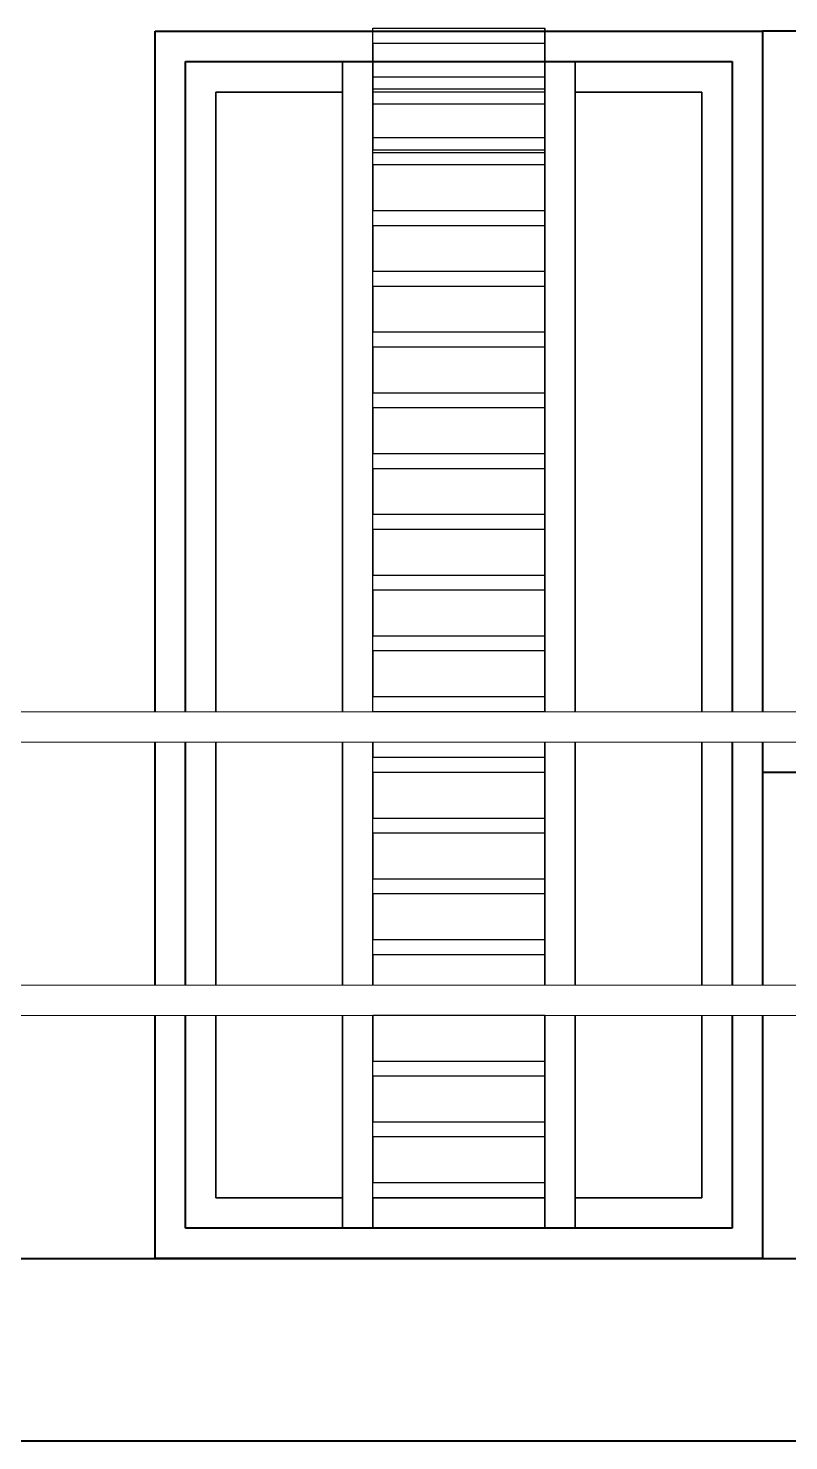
# Model space of a CAD drawing. Header units: millimetres. Extents: x -5645 to 36496, y -6563 to 7144.
# Drawn here: x 1976.5 to 2101.7, y -261.5 to -29 of the extents above; entities that cross this region are included whole.
import ezdxf

# ---------------------------------------------------------------- set-up
doc = ezdxf.new("R2010")
doc.units = ezdxf.units.MM
doc.header["$LTSCALE"] = 100
doc.layers.get('0').update_dxf_attribs({"lineweight": 40})
doc.layers.add('VPORTS', color=7, linetype='Continuous')
doc.layers.add('WIN', color=4, linetype='Continuous', lineweight=9)

msp = doc.modelspace()

# ---------------------------------------------------------------- linework, layer by layer
for p, q in [((1997.42, -29.47, 20), (2097.42, -29.47, 20)), ((1997.42, -44.47, 20), (1997.42, -29.47, 20)), ((2267.42, -29.47, 10), (2097.42, -29.47, 10)), ((2097.42, -29.47, 10), (2097.42, -141.47, 10)), ((2097.42, -29.47, 20), (2097.42, -44.47, 20)), ((2002.42, -34.47, 20), (2092.42, -34.47, 20)), ((2002.42, -44.47, 15), (2002.42, -34.47, 15)), ((2066.58, -34.47, 15), (2092.42, -34.47, 15)), ((2092.42, -34.47, 20), (2092.42, -44.47, 20)), ((2092.42, -34.47, 15), (2092.42, -44.47, 15)), ((1997.42, -141.47, 25), (1997.42, -44.47, 25)), ((2002.42, -141.47, 20), (2002.42, -44.47, 20)), ((2092.42, -44.47, 25), (2092.42, -141.47, 25)), ((2092.42, -44.47, 20), (2092.42, -141.47, 20)), ((2097.42, -44.47, 25), (2097.42, -141.47, 25)), ((1997.42, -186.47, 25), (1997.42, -146.47, 25)), ((2002.42, -186.47, 20), (2002.42, -146.47, 20)), ((2092.42, -146.47, 25), (2092.42, -186.47, 25)), ((2092.42, -146.47, 20), (2092.42, -186.47, 20)), ((2097.42, -146.47, 10), (2097.42, -151.47, 10)), ((2097.42, -146.47, 25), (2097.42, -186.47, 25)), ((1997.42, -231.47, 25), (1997.42, -191.47, 25)), ((2002.42, -226.47, 20), (2002.42, -191.47, 20)), ((2092.42, -191.47, 25), (2092.42, -226.47, 25)), ((2092.42, -191.47, 20), (2092.42, -226.47, 20)), ((2097.42, -191.47, 25), (2097.42, -231.47, 25)), ((2028.25, -226.47, 20), (2002.42, -226.47, 20)), ((2092.42, -226.47, 25), (2002.42, -226.47, 25)), ((2061.58, -226.47, 20), (2033.25, -226.47, 20)), ((2092.42, -226.47, 20), (2066.58, -226.47, 20)), ((2097.42, -231.47, 25), (1997.42, -231.47, 25))]:
    msp.add_line(p, q)
at = {"extrusion": (0, 1, -6.12323e-17)}
for p, q in [((1997.42, -29.47, 20), (2097.42, -29.47, 20)), ((1997.42, -29.47, 10), (2097.42, -29.47, 10)), ((2267.42, -29.47), (2097.42, -29.47)), ((2097.42, -29.47, 10), (2097.42, -29.47)), ((2267.42, -29.47, 10), (2097.42, -29.47, 10)), ((2097.42, -29.47, 10), (2097.42, -29.47, 20)), ((2092.42, -226.47, 25), (2002.42, -226.47, 25)), ((2061.58, -226.47, 20), (2033.25, -226.47, 20))]:
    msp.add_line(p, q, dxfattribs=at)
at = {"extrusion": (-1.22461e-16, -6.12323e-17, -1)}
for p, q in [((1997.42, -29.47, 10), (2097.42, -29.47, 10)), ((2097.42, -29.47, 10), (2097.42, -44.47, 10)), ((1997.42, -141.47, 15), (1997.42, -44.47, 15)), ((2097.42, -44.47, 15), (2097.42, -141.47, 15)), ((1997.42, -186.47, 15), (1997.42, -146.47, 15)), ((2097.42, -146.47, 15), (2097.42, -186.47, 15)), ((1997.42, -231.47, 15), (1997.42, -191.47, 15)), ((2097.42, -191.47, 15), (2097.42, -231.47, 15)), ((2097.42, -231.47, 15), (1997.42, -231.47, 15))]:
    msp.add_line(p, q, dxfattribs=at)
at = {"extrusion": (-1, 1.49974e-32, 2.44925e-16)}
for p, q in [((2097.42, -29.47), (2097.42, -141.47)), ((2097.42, -29.47, 10), (2097.42, -29.47)), ((2097.42, -29.47, 10), (2097.42, -141.47, 10)), ((2097.42, -146.47), (2097.42, -151.47)), ((2097.42, -146.47, 10), (2097.42, -151.47, 10))]:
    msp.add_line(p, q, dxfattribs=at)
at = {"extrusion": (-2.44925e-16, -6.12323e-17, -1)}
for p, q in [((2267.42, -29.47), (2097.42, -29.47)), ((2097.42, -29.47), (2097.42, -141.47)), ((2097.42, -146.47), (2097.42, -151.47))]:
    msp.add_line(p, q, dxfattribs=at)
at = {"extrusion": (1, -7.49855e-33, -1.22461e-16)}
for p, q in [((2097.42, -29.47, 10), (2097.42, -44.47, 10)), ((2097.42, -29.47, 20), (2097.42, -44.47, 20)), ((2097.42, -29.47, 10), (2097.42, -29.47, 20)), ((2097.42, -44.47, 25), (2097.42, -141.47, 25)), ((2097.42, -44.47, 15), (2097.42, -141.47, 15)), ((2097.42, -146.47, 25), (2097.42, -186.47, 25)), ((2097.42, -146.47, 15), (2097.42, -186.47, 15)), ((2097.42, -191.47, 25), (2097.42, -231.47, 25)), ((2097.42, -191.47, 15), (2097.42, -231.47, 15))]:
    msp.add_line(p, q, dxfattribs=at)
at = {"extrusion": (0, -1, 6.12323e-17)}
for p, q in [((2002.42, -34.47, 20), (2092.42, -34.47, 20)), ((2066.58, -34.47, 15), (2092.42, -34.47, 15)), ((2092.42, -34.47, 15), (2092.42, -34.47, 20)), ((2097.42, -231.47, 25), (1997.42, -231.47, 25)), ((2097.42, -231.47, 15), (1997.42, -231.47, 15))]:
    msp.add_line(p, q, dxfattribs=at)
at = {"extrusion": (-1, 7.49855e-33, 1.22461e-16)}
for p, q in [((2092.42, -34.47, 20), (2092.42, -44.47, 20)), ((2092.42, -34.47, 15), (2092.42, -44.47, 15)), ((2092.42, -34.47, 15), (2092.42, -34.47, 20)), ((1997.42, -141.47, 15), (1997.42, -44.47, 15)), ((1997.42, -141.47, 25), (1997.42, -44.47, 25)), ((2092.42, -44.47, 20), (2092.42, -141.47, 20)), ((2092.42, -44.47, 25), (2092.42, -141.47, 25)), ((1997.42, -186.47, 15), (1997.42, -146.47, 15)), ((1997.42, -186.47, 25), (1997.42, -146.47, 25)), ((2092.42, -146.47, 20), (2092.42, -186.47, 20)), ((2092.42, -146.47, 25), (2092.42, -186.47, 25)), ((1997.42, -231.47, 15), (1997.42, -191.47, 15)), ((1997.42, -231.47, 25), (1997.42, -191.47, 25)), ((2092.42, -191.47, 20), (2092.42, -226.47, 20)), ((2092.42, -191.47, 25), (2092.42, -226.47, 25))]:
    msp.add_line(p, q, dxfattribs=at)
for points in [[(2267.42, -151.47), (2097.42, -151.47)], [(1273.92, -231.47), (2663.47, -231.47)], [(1273.92, -261.47), (2663.47, -261.47)]]:
    msp.add_lwpolyline(points)
at = {"layer": 'VPORTS', "extrusion": (-1, 7.49855e-33, 1.22461e-16)}
for p, q in [((1997.42, -44.47, 20), (1997.42, -29.47, 20)), ((1997.42, -44.47, 10), (1997.42, -29.47, 10)), ((1997.42, -29.47, 10), (1997.42, -29.47, 20)), ((2061.58, -49.47, 22.5), (2061.58, -28.97, 22.5)), ((2061.58, -28.97, 20), (2061.58, -28.97, 22.5)), ((2061.58, -28.97, 20), (2061.58, -31.47, 20)), ((2061.58, -31.47, 20), (2061.58, -31.47, 22.5)), ((2061.58, -31.47, 22.5), (2061.58, -38.97, 22.5)), ((2028.25, -44.47, 17.5), (2028.25, -34.47, 17.5)), ((2028.25, -34.47, 7.5), (2028.25, -44.47, 7.5)), ((2028.25, -34.47, 15), (2028.25, -34.47, 17.5)), ((2028.25, -34.47, 7.5), (2028.25, -34.47, 10)), ((2028.25, -34.47, 15), (2028.25, -39.47, 15)), ((2028.25, -39.47, 10), (2028.25, -34.47, 10)), ((2061.58, -44.47, 7.5), (2061.58, -34.47, 7.5)), ((2061.58, -34.47, 7.5), (2061.58, -34.47, 10)), ((2061.58, -39.47, 10), (2061.58, -34.47, 10)), ((2061.58, -34.47, 15), (2061.58, -36.97, 15)), ((2061.58, -34.47, 15), (2061.58, -34.47, 17.5)), ((2061.58, -34.47, 17.5), (2061.58, -36.97, 17.5)), ((2061.58, -36.97, 15), (2061.58, -36.97, 17.5)), ((2028.25, -39.47, 15), (2028.25, -39.47, 10)), ((2061.58, -38.97, 20), (2061.58, -38.97, 22.5)), ((2061.58, -38.97, 20), (2061.58, -41.47, 20)), ((2061.58, -39.47, 17.5), (2061.58, -44.47, 17.5)), ((2061.58, -39.47, 10), (2061.58, -39.47, 17.5)), ((2087.42, -39.47, 15), (2087.42, -44.47, 15)), ((2087.42, -44.47, 10), (2087.42, -39.47, 10)), ((2087.42, -39.47, 10), (2087.42, -39.47, 15)), ((2061.58, -41.47, 20), (2061.58, -41.47, 22.5)), ((2061.58, -41.47, 22.5), (2061.58, -48.97, 22.5)), ((1997.42, -44.47, 15), (1997.42, -44.47, 25)), ((1997.42, -44.47, 20), (1997.42, -44.47, 10)), ((2028.25, -44.47, 12.5), (2028.25, -141.47, 12.5)), ((2028.25, -44.47, 12.5), (2028.25, -44.47, 22.5)), ((2028.25, -141.47, 22.5), (2028.25, -44.47, 22.5)), ((2028.25, -44.47, 17.5), (2028.25, -44.47, 7.5)), ((2061.58, -141.47, 12.5), (2061.58, -44.47, 12.5)), ((2061.58, -44.47, 12.5), (2061.58, -44.47, 22.5)), ((2061.58, -44.47, 22.5), (2061.58, -46.97, 22.5)), ((2061.58, -44.47, 17.5), (2061.58, -44.47, 7.5)), ((2087.42, -141.47, 15), (2087.42, -44.47, 15)), ((2087.42, -44.47, 15), (2087.42, -44.47, 20)), ((2087.42, -44.47, 20), (2087.42, -141.47, 20)), ((2087.42, -44.47, 15), (2087.42, -44.47, 10)), ((2092.42, -44.47, 20), (2092.42, -44.47, 25)), ((2092.42, -44.47, 20), (2092.42, -44.47, 15)), ((2061.58, -46.97, 20), (2061.58, -46.97, 22.5)), ((2061.58, -46.97, 20), (2061.58, -49.47, 20)), ((2061.58, -48.97, 20), (2061.58, -48.97, 22.5)), ((2061.58, -48.97, 20), (2061.58, -51.47, 20)), ((2061.58, -49.47, 20), (2061.58, -49.47, 22.5)), ((2061.58, -51.47, 20), (2061.58, -51.47, 22.5)), ((2061.58, -51.47, 22.5), (2061.58, -58.97, 22.5)), ((2061.58, -58.97, 20), (2061.58, -58.97, 22.5)), ((2061.58, -58.97, 20), (2061.58, -61.47, 20)), ((2061.58, -61.47, 20), (2061.58, -61.47, 22.5)), ((2061.58, -61.47, 22.5), (2061.58, -68.97, 22.5)), ((2061.58, -68.97, 20), (2061.58, -68.97, 22.5)), ((2061.58, -68.97, 20), (2061.58, -71.47, 20)), ((2061.58, -71.47, 20), (2061.58, -71.47, 22.5)), ((2061.58, -71.47, 22.5), (2061.58, -78.97, 22.5)), ((2061.58, -78.97, 20), (2061.58, -78.97, 22.5)), ((2061.58, -78.97, 20), (2061.58, -81.47, 20)), ((2061.58, -81.47, 20), (2061.58, -81.47, 22.5)), ((2061.58, -81.47, 22.5), (2061.58, -88.97, 22.5)), ((2061.58, -88.97, 20), (2061.58, -88.97, 22.5)), ((2061.58, -88.97, 20), (2061.58, -91.47, 20)), ((2061.58, -91.47, 20), (2061.58, -91.47, 22.5)), ((2061.58, -91.47, 22.5), (2061.58, -98.97, 22.5)), ((2061.58, -98.97, 20), (2061.58, -98.97, 22.5)), ((2061.58, -98.97, 20), (2061.58, -101.47, 20)), ((2061.58, -101.47, 20), (2061.58, -101.47, 22.5)), ((2061.58, -101.47, 22.5), (2061.58, -108.97, 22.5)), ((2061.58, -108.97, 20), (2061.58, -108.97, 22.5)), ((2061.58, -108.97, 20), (2061.58, -111.47, 20)), ((2061.58, -111.47, 20), (2061.58, -111.47, 22.5)), ((2061.58, -111.47, 22.5), (2061.58, -118.97, 22.5)), ((2061.58, -118.97, 20), (2061.58, -118.97, 22.5)), ((2061.58, -118.97, 20), (2061.58, -121.47, 20)), ((2061.58, -121.47, 22.5), (2061.58, -128.97, 22.5)), ((2061.58, -121.47, 20), (2061.58, -121.47, 22.5)), ((2061.58, -128.97, 20), (2061.58, -131.47, 20)), ((2061.58, -128.97, 20), (2061.58, -128.97, 22.5)), ((2061.58, -131.47, 22.5), (2061.58, -138.97, 22.5)), ((2061.58, -131.47, 20), (2061.58, -131.47, 22.5)), ((2061.58, -138.97, 20), (2061.58, -141.47, 20)), ((2061.58, -138.97, 20), (2061.58, -138.97, 22.5)), ((2061.58, -141.47, 20), (2061.58, -141.47, 22.5)), ((2028.25, -146.47, 12.5), (2028.25, -186.47, 12.5)), ((2028.25, -186.47, 22.5), (2028.25, -146.47, 22.5)), ((2061.58, -186.47, 12.5), (2061.58, -146.47, 12.5)), ((2061.58, -146.47, 22.5), (2061.58, -148.97, 22.5)), ((2087.42, -186.47, 15), (2087.42, -146.47, 15)), ((2087.42, -146.47, 20), (2087.42, -186.47, 20)), ((2061.58, -148.97, 20), (2061.58, -151.47, 20)), ((2061.58, -148.97, 20), (2061.58, -148.97, 22.5)), ((2061.58, -151.47, 22.5), (2061.58, -158.97, 22.5)), ((2061.58, -151.47, 20), (2061.58, -151.47, 22.5)), ((2061.58, -158.97, 20), (2061.58, -161.47, 20)), ((2061.58, -158.97, 20), (2061.58, -158.97, 22.5)), ((2061.58, -161.47, 22.5), (2061.58, -168.97, 22.5)), ((2061.58, -161.47, 20), (2061.58, -161.47, 22.5)), ((2061.58, -168.97, 20), (2061.58, -171.47, 20)), ((2061.58, -168.97, 20), (2061.58, -168.97, 22.5)), ((2061.58, -171.47, 22.5), (2061.58, -178.97, 22.5)), ((2061.58, -171.47, 20), (2061.58, -171.47, 22.5)), ((2061.58, -178.97, 20), (2061.58, -181.47, 20)), ((2061.58, -178.97, 20), (2061.58, -178.97, 22.5)), ((2061.58, -181.47, 22.5), (2061.58, -186.47, 22.5)), ((2061.58, -181.47, 20), (2061.58, -181.47, 22.5)), ((2028.25, -191.47, 12.5), (2028.25, -226.47, 12.5)), ((2028.25, -226.47, 22.5), (2028.25, -191.47, 22.5)), ((2061.58, -226.47, 12.5), (2061.58, -191.47, 12.5)), ((2061.58, -191.47, 22.5), (2061.58, -198.97, 22.5)), ((2061.58, -191.47, 20), (2061.58, -191.47, 22.5)), ((2087.42, -221.47, 15), (2087.42, -191.47, 15)), ((2087.42, -191.47, 20), (2087.42, -221.47, 20)), ((2061.58, -198.97, 20), (2061.58, -201.47, 20)), ((2061.58, -198.97, 20), (2061.58, -198.97, 22.5)), ((2061.58, -201.47, 22.5), (2061.58, -208.97, 22.5)), ((2061.58, -201.47, 20), (2061.58, -201.47, 22.5)), ((2061.58, -208.97, 20), (2061.58, -211.47, 20)), ((2061.58, -208.97, 20), (2061.58, -208.97, 22.5)), ((2061.58, -211.47, 22.5), (2061.58, -218.97, 22.5)), ((2061.58, -211.47, 20), (2061.58, -211.47, 22.5)), ((2061.58, -218.97, 20), (2061.58, -221.47, 20)), ((2061.58, -218.97, 20), (2061.58, -218.97, 22.5)), ((2028.25, -226.47, 15), (2028.25, -221.47, 15)), ((2028.25, -221.47, 15), (2028.25, -221.47, 20)), ((2028.25, -221.47, 20), (2028.25, -226.47, 20)), ((2061.58, -226.47, 15), (2061.58, -221.47, 15)), ((2061.58, -221.47, 15), (2061.58, -221.47, 20)), ((2061.58, -221.47, 20), (2061.58, -226.47, 20)), ((2061.58, -221.47, 20), (2061.58, -221.47, 22.5)), ((2061.58, -221.47, 22.5), (2061.58, -226.47, 22.5)), ((2087.42, -221.47, 15), (2087.42, -221.47, 20)), ((2028.25, -226.47, 12.5), (2028.25, -226.47, 15)), ((2028.25, -226.47, 20), (2028.25, -226.47, 22.5)), ((2061.58, -226.47, 12.5), (2061.58, -226.47, 15)), ((2061.58, -226.47, 20), (2061.58, -226.47, 22.5)), ((2092.42, -226.47, 20), (2092.42, -226.47, 25)), ((1997.42, -231.47, 15), (1997.42, -231.47, 25))]:
    msp.add_line(p, q, dxfattribs=at)
at = {"layer": 'VPORTS', "extrusion": (0, 1, -6.12323e-17)}
for p, q in [((1997.42, -29.47, 10), (1997.42, -29.47, 20)), ((2033.25, -28.97, 22.5), (2061.58, -28.97, 22.5)), ((2033.25, -28.97, 20), (2033.25, -28.97, 22.5)), ((2033.25, -28.97, 20), (2061.58, -28.97, 20)), ((2061.58, -28.97, 20), (2061.58, -28.97, 22.5)), ((2028.25, -34.47, 10), (2033.25, -34.47, 10)), ((2028.25, -34.47, 7.5), (2028.25, -34.47, 10)), ((2033.25, -34.47, 7.5), (2028.25, -34.47, 7.5)), ((2033.25, -34.47, 7.5), (2033.25, -34.47, 10)), ((2061.58, -34.47, 10), (2066.58, -34.47, 10)), ((2061.58, -34.47, 7.5), (2061.58, -34.47, 10)), ((2061.58, -34.47, 7.5), (2066.58, -34.47, 7.5)), ((2066.58, -34.47, 7.5), (2066.58, -34.47, 10)), ((2033.25, -36.97, 17.5), (2061.58, -36.97, 17.5)), ((2033.25, -36.97, 15), (2033.25, -36.97, 17.5)), ((2033.25, -36.97, 15), (2061.58, -36.97, 15)), ((2061.58, -36.97, 15), (2061.58, -36.97, 17.5)), ((2033.25, -38.97, 22.5), (2061.58, -38.97, 22.5)), ((2033.25, -38.97, 20), (2033.25, -38.97, 22.5)), ((2033.25, -38.97, 20), (2061.58, -38.97, 20)), ((2061.58, -38.97, 20), (2061.58, -38.97, 22.5)), ((1997.42, -44.47, 15), (1997.42, -44.47, 25)), ((2002.42, -44.47, 25), (2002.42, -44.47, 20)), ((2007.42, -44.47, 20), (2007.42, -44.47, 15)), ((2028.25, -44.47, 12.5), (2028.25, -44.47, 22.5)), ((2033.25, -44.47, 22.5), (2033.25, -44.47, 12.5)), ((2061.58, -44.47, 12.5), (2061.58, -44.47, 22.5)), ((2066.58, -44.47, 22.5), (2066.58, -44.47, 12.5)), ((2087.42, -44.47, 15), (2087.42, -44.47, 20)), ((2092.42, -44.47, 20), (2092.42, -44.47, 25)), ((2097.42, -44.47, 25), (2097.42, -44.47, 15)), ((2033.25, -46.97, 22.5), (2061.58, -46.97, 22.5)), ((2033.25, -46.97, 20), (2033.25, -46.97, 22.5)), ((2033.25, -46.97, 20), (2061.58, -46.97, 20)), ((2061.58, -46.97, 20), (2061.58, -46.97, 22.5)), ((2033.25, -48.97, 22.5), (2061.58, -48.97, 22.5)), ((2033.25, -48.97, 20), (2033.25, -48.97, 22.5)), ((2033.25, -48.97, 20), (2061.58, -48.97, 20)), ((2061.58, -48.97, 20), (2061.58, -48.97, 22.5)), ((2033.25, -58.97, 22.5), (2061.58, -58.97, 22.5)), ((2033.25, -58.97, 20), (2033.25, -58.97, 22.5)), ((2033.25, -58.97, 20), (2061.58, -58.97, 20)), ((2061.58, -58.97, 20), (2061.58, -58.97, 22.5)), ((2033.25, -68.97, 22.5), (2061.58, -68.97, 22.5)), ((2033.25, -68.97, 20), (2033.25, -68.97, 22.5)), ((2033.25, -68.97, 20), (2061.58, -68.97, 20)), ((2061.58, -68.97, 20), (2061.58, -68.97, 22.5)), ((2033.25, -78.97, 22.5), (2061.58, -78.97, 22.5)), ((2033.25, -78.97, 20), (2033.25, -78.97, 22.5)), ((2033.25, -78.97, 20), (2061.58, -78.97, 20)), ((2061.58, -78.97, 20), (2061.58, -78.97, 22.5)), ((2033.25, -88.97, 22.5), (2061.58, -88.97, 22.5)), ((2033.25, -88.97, 20), (2033.25, -88.97, 22.5)), ((2033.25, -88.97, 20), (2061.58, -88.97, 20)), ((2061.58, -88.97, 20), (2061.58, -88.97, 22.5)), ((2033.25, -98.97, 22.5), (2061.58, -98.97, 22.5)), ((2033.25, -98.97, 20), (2033.25, -98.97, 22.5)), ((2033.25, -98.97, 20), (2061.58, -98.97, 20)), ((2061.58, -98.97, 20), (2061.58, -98.97, 22.5)), ((2033.25, -108.97, 22.5), (2061.58, -108.97, 22.5)), ((2033.25, -108.97, 20), (2033.25, -108.97, 22.5)), ((2033.25, -108.97, 20), (2061.58, -108.97, 20)), ((2061.58, -108.97, 20), (2061.58, -108.97, 22.5)), ((2033.25, -118.97, 22.5), (2061.58, -118.97, 22.5)), ((2033.25, -118.97, 20), (2033.25, -118.97, 22.5)), ((2033.25, -118.97, 20), (2061.58, -118.97, 20)), ((2061.58, -118.97, 20), (2061.58, -118.97, 22.5)), ((2033.25, -128.97, 22.5), (2061.58, -128.97, 22.5)), ((2033.25, -128.97, 20), (2033.25, -128.97, 22.5)), ((2033.25, -128.97, 20), (2061.58, -128.97, 20)), ((2061.58, -128.97, 20), (2061.58, -128.97, 22.5)), ((2033.25, -138.97, 22.5), (2061.58, -138.97, 22.5)), ((2033.25, -138.97, 20), (2033.25, -138.97, 22.5)), ((2033.25, -138.97, 20), (2061.58, -138.97, 20)), ((2061.58, -138.97, 20), (2061.58, -138.97, 22.5)), ((2033.25, -148.97, 22.5), (2061.58, -148.97, 22.5)), ((2033.25, -148.97, 20), (2033.25, -148.97, 22.5)), ((2033.25, -148.97, 20), (2061.58, -148.97, 20)), ((2061.58, -148.97, 20), (2061.58, -148.97, 22.5)), ((2033.25, -158.97, 22.5), (2061.58, -158.97, 22.5)), ((2033.25, -158.97, 20), (2033.25, -158.97, 22.5)), ((2033.25, -158.97, 20), (2061.58, -158.97, 20)), ((2061.58, -158.97, 20), (2061.58, -158.97, 22.5)), ((2033.25, -168.97, 22.5), (2061.58, -168.97, 22.5)), ((2033.25, -168.97, 20), (2033.25, -168.97, 22.5)), ((2033.25, -168.97, 20), (2061.58, -168.97, 20)), ((2061.58, -168.97, 20), (2061.58, -168.97, 22.5)), ((2033.25, -178.97, 22.5), (2061.58, -178.97, 22.5)), ((2033.25, -178.97, 20), (2033.25, -178.97, 22.5)), ((2033.25, -178.97, 20), (2061.58, -178.97, 20)), ((2061.58, -178.97, 20), (2061.58, -178.97, 22.5)), ((2033.25, -198.97, 22.5), (2061.58, -198.97, 22.5)), ((2033.25, -198.97, 20), (2033.25, -198.97, 22.5)), ((2033.25, -198.97, 20), (2061.58, -198.97, 20)), ((2061.58, -198.97, 20), (2061.58, -198.97, 22.5)), ((2033.25, -208.97, 22.5), (2061.58, -208.97, 22.5)), ((2033.25, -208.97, 20), (2033.25, -208.97, 22.5)), ((2033.25, -208.97, 20), (2061.58, -208.97, 20)), ((2061.58, -208.97, 20), (2061.58, -208.97, 22.5)), ((2033.25, -218.97, 22.5), (2061.58, -218.97, 22.5)), ((2033.25, -218.97, 20), (2033.25, -218.97, 22.5)), ((2033.25, -218.97, 20), (2061.58, -218.97, 20)), ((2061.58, -218.97, 20), (2061.58, -218.97, 22.5)), ((2007.42, -221.47, 15), (2028.25, -221.47, 15)), ((2028.25, -221.47, 20), (2007.42, -221.47, 20)), ((2007.42, -221.47, 15), (2007.42, -221.47, 20)), ((2028.25, -221.47, 15), (2028.25, -221.47, 20)), ((2033.25, -221.47, 20), (2033.25, -221.47, 15)), ((2061.58, -221.47, 20), (2033.25, -221.47, 20)), ((2033.25, -221.47, 15), (2061.58, -221.47, 15)), ((2061.58, -221.47, 15), (2061.58, -221.47, 20)), ((2066.58, -221.47, 20), (2066.58, -221.47, 15)), ((2087.42, -221.47, 20), (2066.58, -221.47, 20)), ((2066.58, -221.47, 15), (2087.42, -221.47, 15)), ((2087.42, -221.47, 15), (2087.42, -221.47, 20)), ((2002.42, -226.47, 20), (2002.42, -226.47, 25)), ((2028.25, -226.47, 20), (2002.42, -226.47, 20)), ((2028.25, -226.47, 20), (2028.25, -226.47, 22.5)), ((2033.25, -226.47, 22.5), (2028.25, -226.47, 22.5)), ((2033.25, -226.47, 20), (2033.25, -226.47, 22.5)), ((2061.58, -226.47, 22.5), (2066.58, -226.47, 22.5)), ((2061.58, -226.47, 20), (2061.58, -226.47, 22.5)), ((2092.42, -226.47, 20), (2066.58, -226.47, 20)), ((2066.58, -226.47, 20), (2066.58, -226.47, 22.5)), ((2092.42, -226.47, 20), (2092.42, -226.47, 25))]:
    msp.add_line(p, q, dxfattribs=at)
at = {"layer": 'VPORTS', "extrusion": (-1.22461e-16, -6.12323e-17, -1)}
for p, q in [((1997.42, -44.47, 10), (1997.42, -29.47, 10)), ((2033.25, -31.47, 20), (2033.25, -28.97, 20)), ((2033.25, -28.97, 20), (2061.58, -28.97, 20)), ((2061.58, -28.97, 20), (2061.58, -31.47, 20)), ((2061.58, -31.47, 20), (2033.25, -31.47, 20)), ((2028.25, -34.47, 7.5), (2028.25, -44.47, 7.5)), ((2033.25, -34.47, 7.5), (2028.25, -34.47, 7.5)), ((2028.25, -39.47, 10), (2028.25, -34.47, 10)), ((2028.25, -34.47, 10), (2033.25, -34.47, 10)), ((2033.25, -44.47, 7.5), (2033.25, -34.47, 7.5)), ((2033.25, -34.47, 10), (2033.25, -39.47, 10)), ((2061.58, -44.47, 7.5), (2061.58, -34.47, 7.5)), ((2061.58, -34.47, 7.5), (2066.58, -34.47, 7.5)), ((2061.58, -34.47, 10), (2066.58, -34.47, 10)), ((2061.58, -39.47, 10), (2061.58, -34.47, 10)), ((2066.58, -34.47, 7.5), (2066.58, -44.47, 7.5)), ((2066.58, -34.47, 10), (2066.58, -39.47, 10)), ((2007.42, -39.47, 10), (2007.42, -44.47, 10)), ((2028.25, -39.47, 10), (2007.42, -39.47, 10)), ((2033.25, -41.47, 20), (2033.25, -38.97, 20)), ((2033.25, -38.97, 20), (2061.58, -38.97, 20)), ((2061.58, -39.47, 10), (2033.25, -39.47, 10)), ((2061.58, -38.97, 20), (2061.58, -41.47, 20)), ((2087.42, -39.47, 10), (2066.58, -39.47, 10)), ((2087.42, -44.47, 10), (2087.42, -39.47, 10)), ((2061.58, -41.47, 20), (2033.25, -41.47, 20)), ((2007.42, -44.47, 15), (2007.42, -141.47, 15)), ((2028.25, -44.47, 12.5), (2028.25, -141.47, 12.5)), ((2033.25, -141.47, 12.5), (2033.25, -44.47, 12.5)), ((2061.58, -141.47, 12.5), (2061.58, -44.47, 12.5)), ((2066.58, -44.47, 12.5), (2066.58, -141.47, 12.5)), ((2087.42, -141.47, 15), (2087.42, -44.47, 15)), ((2033.25, -49.47, 20), (2033.25, -46.97, 20)), ((2033.25, -46.97, 20), (2061.58, -46.97, 20)), ((2061.58, -46.97, 20), (2061.58, -49.47, 20)), ((2033.25, -51.47, 20), (2033.25, -48.97, 20)), ((2033.25, -48.97, 20), (2061.58, -48.97, 20)), ((2061.58, -49.47, 20), (2033.25, -49.47, 20)), ((2061.58, -48.97, 20), (2061.58, -51.47, 20)), ((2061.58, -51.47, 20), (2033.25, -51.47, 20)), ((2033.25, -61.47, 20), (2033.25, -58.97, 20)), ((2033.25, -58.97, 20), (2061.58, -58.97, 20)), ((2061.58, -58.97, 20), (2061.58, -61.47, 20)), ((2061.58, -61.47, 20), (2033.25, -61.47, 20)), ((2033.25, -71.47, 20), (2033.25, -68.97, 20)), ((2033.25, -68.97, 20), (2061.58, -68.97, 20)), ((2061.58, -68.97, 20), (2061.58, -71.47, 20)), ((2061.58, -71.47, 20), (2033.25, -71.47, 20)), ((2033.25, -81.47, 20), (2033.25, -78.97, 20)), ((2033.25, -78.97, 20), (2061.58, -78.97, 20)), ((2061.58, -78.97, 20), (2061.58, -81.47, 20)), ((2061.58, -81.47, 20), (2033.25, -81.47, 20)), ((2033.25, -91.47, 20), (2033.25, -88.97, 20)), ((2033.25, -88.97, 20), (2061.58, -88.97, 20)), ((2061.58, -88.97, 20), (2061.58, -91.47, 20)), ((2061.58, -91.47, 20), (2033.25, -91.47, 20)), ((2033.25, -101.47, 20), (2033.25, -98.97, 20)), ((2033.25, -98.97, 20), (2061.58, -98.97, 20)), ((2061.58, -98.97, 20), (2061.58, -101.47, 20)), ((2061.58, -101.47, 20), (2033.25, -101.47, 20)), ((2033.25, -111.47, 20), (2033.25, -108.97, 20)), ((2033.25, -108.97, 20), (2061.58, -108.97, 20)), ((2061.58, -108.97, 20), (2061.58, -111.47, 20)), ((2061.58, -111.47, 20), (2033.25, -111.47, 20)), ((2033.25, -121.47, 20), (2033.25, -118.97, 20)), ((2033.25, -118.97, 20), (2061.58, -118.97, 20)), ((2061.58, -118.97, 20), (2061.58, -121.47, 20)), ((2061.58, -121.47, 20), (2033.25, -121.47, 20)), ((2033.25, -131.47, 20), (2033.25, -128.97, 20)), ((2033.25, -128.97, 20), (2061.58, -128.97, 20)), ((2061.58, -128.97, 20), (2061.58, -131.47, 20)), ((2061.58, -131.47, 20), (2033.25, -131.47, 20)), ((2033.25, -141.47, 20), (2033.25, -138.97, 20)), ((2033.25, -138.97, 20), (2061.58, -138.97, 20)), ((2061.58, -138.97, 20), (2061.58, -141.47, 20)), ((2061.58, -141.47, 20), (2033.25, -141.47, 20)), ((2007.42, -146.47, 15), (2007.42, -186.47, 15)), ((2028.25, -146.47, 12.5), (2028.25, -186.47, 12.5)), ((2033.25, -186.47, 12.5), (2033.25, -146.47, 12.5)), ((2061.58, -186.47, 12.5), (2061.58, -146.47, 12.5)), ((2066.58, -146.47, 12.5), (2066.58, -186.47, 12.5)), ((2087.42, -186.47, 15), (2087.42, -146.47, 15)), ((2033.25, -151.47, 20), (2033.25, -148.97, 20)), ((2033.25, -148.97, 20), (2061.58, -148.97, 20)), ((2061.58, -148.97, 20), (2061.58, -151.47, 20)), ((2061.58, -151.47, 20), (2033.25, -151.47, 20)), ((2033.25, -161.47, 20), (2033.25, -158.97, 20)), ((2033.25, -158.97, 20), (2061.58, -158.97, 20)), ((2061.58, -158.97, 20), (2061.58, -161.47, 20)), ((2061.58, -161.47, 20), (2033.25, -161.47, 20)), ((2033.25, -171.47, 20), (2033.25, -168.97, 20)), ((2033.25, -168.97, 20), (2061.58, -168.97, 20)), ((2061.58, -168.97, 20), (2061.58, -171.47, 20)), ((2061.58, -171.47, 20), (2033.25, -171.47, 20)), ((2033.25, -181.47, 20), (2033.25, -178.97, 20)), ((2033.25, -178.97, 20), (2061.58, -178.97, 20)), ((2061.58, -178.97, 20), (2061.58, -181.47, 20)), ((2061.58, -181.47, 20), (2033.25, -181.47, 20)), ((2007.42, -191.47, 15), (2007.42, -221.47, 15)), ((2028.25, -191.47, 12.5), (2028.25, -226.47, 12.5)), ((2061.58, -191.47, 20), (2033.25, -191.47, 20)), ((2033.25, -226.47, 12.5), (2033.25, -191.47, 12.5)), ((2061.58, -226.47, 12.5), (2061.58, -191.47, 12.5)), ((2066.58, -191.47, 12.5), (2066.58, -226.47, 12.5)), ((2087.42, -221.47, 15), (2087.42, -191.47, 15)), ((2033.25, -201.47, 20), (2033.25, -198.97, 20)), ((2033.25, -198.97, 20), (2061.58, -198.97, 20)), ((2061.58, -198.97, 20), (2061.58, -201.47, 20)), ((2061.58, -201.47, 20), (2033.25, -201.47, 20)), ((2033.25, -211.47, 20), (2033.25, -208.97, 20)), ((2033.25, -208.97, 20), (2061.58, -208.97, 20)), ((2061.58, -208.97, 20), (2061.58, -211.47, 20)), ((2061.58, -211.47, 20), (2033.25, -211.47, 20)), ((2033.25, -221.47, 20), (2033.25, -218.97, 20)), ((2033.25, -218.97, 20), (2061.58, -218.97, 20)), ((2061.58, -218.97, 20), (2061.58, -221.47, 20)), ((2007.42, -221.47, 15), (2028.25, -221.47, 15)), ((2028.25, -226.47, 15), (2028.25, -221.47, 15)), ((2033.25, -221.47, 15), (2061.58, -221.47, 15)), ((2033.25, -221.47, 15), (2033.25, -226.47, 15)), ((2061.58, -221.47, 20), (2033.25, -221.47, 20)), ((2061.58, -226.47, 15), (2061.58, -221.47, 15)), ((2066.58, -221.47, 15), (2087.42, -221.47, 15)), ((2066.58, -221.47, 15), (2066.58, -226.47, 15)), ((2033.25, -226.47, 15), (2028.25, -226.47, 15)), ((2028.25, -226.47, 12.5), (2033.25, -226.47, 12.5)), ((2066.58, -226.47, 12.5), (2061.58, -226.47, 12.5)), ((2066.58, -226.47, 15), (2061.58, -226.47, 15))]:
    msp.add_line(p, q, dxfattribs=at)
at = {"layer": 'VPORTS', "extrusion": (1, -7.49855e-33, -1.22461e-16)}
for p, q in [((2033.25, -31.47, 20), (2033.25, -28.97, 20)), ((2033.25, -28.97, 20), (2033.25, -28.97, 22.5)), ((2033.25, -49.47, 22.5), (2033.25, -28.97, 22.5)), ((2033.25, -31.47, 22.5), (2033.25, -38.97, 22.5)), ((2033.25, -31.47, 20), (2033.25, -31.47, 22.5)), ((2002.42, -44.47, 15), (2002.42, -34.47, 15)), ((2002.42, -44.47, 20), (2002.42, -34.47, 20)), ((2002.42, -34.47, 15), (2002.42, -34.47, 20)), ((2033.25, -36.97, 15), (2033.25, -34.47, 15)), ((2033.25, -34.47, 15), (2033.25, -34.47, 17.5)), ((2033.25, -34.47, 17.5), (2033.25, -36.97, 17.5)), ((2033.25, -44.47, 7.5), (2033.25, -34.47, 7.5)), ((2033.25, -34.47, 7.5), (2033.25, -34.47, 10)), ((2033.25, -34.47, 10), (2033.25, -39.47, 10)), ((2066.58, -34.47, 7.5), (2066.58, -44.47, 7.5)), ((2066.58, -44.47, 17.5), (2066.58, -34.47, 17.5)), ((2066.58, -34.47, 7.5), (2066.58, -34.47, 10)), ((2066.58, -34.47, 15), (2066.58, -34.47, 17.5)), ((2066.58, -34.47, 10), (2066.58, -39.47, 10)), ((2066.58, -39.47, 15), (2066.58, -34.47, 15)), ((2033.25, -36.97, 15), (2033.25, -36.97, 17.5)), ((2007.42, -39.47, 10), (2007.42, -44.47, 10)), ((2007.42, -44.47, 15), (2007.42, -39.47, 15)), ((2007.42, -39.47, 10), (2007.42, -39.47, 15)), ((2033.25, -41.47, 20), (2033.25, -38.97, 20)), ((2033.25, -38.97, 20), (2033.25, -38.97, 22.5)), ((2033.25, -39.47, 17.5), (2033.25, -44.47, 17.5)), ((2033.25, -39.47, 10), (2033.25, -39.47, 17.5)), ((2066.58, -39.47, 10), (2066.58, -39.47, 15)), ((2033.25, -41.47, 22.5), (2033.25, -48.97, 22.5)), ((2033.25, -41.47, 20), (2033.25, -41.47, 22.5)), ((2002.42, -141.47, 25), (2002.42, -44.47, 25)), ((2002.42, -44.47, 25), (2002.42, -44.47, 20)), ((2002.42, -141.47, 20), (2002.42, -44.47, 20)), ((2002.42, -44.47, 15), (2002.42, -44.47, 20)), ((2007.42, -141.47, 20), (2007.42, -44.47, 20)), ((2007.42, -44.47, 20), (2007.42, -44.47, 15)), ((2007.42, -44.47, 15), (2007.42, -141.47, 15)), ((2007.42, -44.47, 10), (2007.42, -44.47, 15)), ((2033.25, -141.47, 12.5), (2033.25, -44.47, 12.5)), ((2033.25, -44.47, 22.5), (2033.25, -44.47, 12.5)), ((2033.25, -44.47, 22.5), (2033.25, -46.97, 22.5)), ((2033.25, -44.47, 7.5), (2033.25, -44.47, 17.5)), ((2066.58, -141.47, 22.5), (2066.58, -44.47, 22.5)), ((2066.58, -44.47, 22.5), (2066.58, -44.47, 12.5)), ((2066.58, -44.47, 12.5), (2066.58, -141.47, 12.5)), ((2066.58, -44.47, 7.5), (2066.58, -44.47, 17.5)), ((2097.42, -44.47, 25), (2097.42, -44.47, 15)), ((2097.42, -44.47, 10), (2097.42, -44.47, 20)), ((2033.25, -46.97, 20), (2033.25, -46.97, 22.5)), ((2033.25, -49.47, 20), (2033.25, -46.97, 20)), ((2033.25, -51.47, 20), (2033.25, -48.97, 20)), ((2033.25, -48.97, 20), (2033.25, -48.97, 22.5)), ((2033.25, -49.47, 20), (2033.25, -49.47, 22.5)), ((2033.25, -51.47, 22.5), (2033.25, -58.97, 22.5)), ((2033.25, -51.47, 20), (2033.25, -51.47, 22.5)), ((2033.25, -61.47, 20), (2033.25, -58.97, 20)), ((2033.25, -58.97, 20), (2033.25, -58.97, 22.5)), ((2033.25, -61.47, 22.5), (2033.25, -68.97, 22.5)), ((2033.25, -61.47, 20), (2033.25, -61.47, 22.5)), ((2033.25, -71.47, 20), (2033.25, -68.97, 20)), ((2033.25, -68.97, 20), (2033.25, -68.97, 22.5)), ((2033.25, -71.47, 22.5), (2033.25, -78.97, 22.5)), ((2033.25, -71.47, 20), (2033.25, -71.47, 22.5)), ((2033.25, -81.47, 20), (2033.25, -78.97, 20)), ((2033.25, -78.97, 20), (2033.25, -78.97, 22.5)), ((2033.25, -81.47, 22.5), (2033.25, -88.97, 22.5)), ((2033.25, -81.47, 20), (2033.25, -81.47, 22.5)), ((2033.25, -91.47, 20), (2033.25, -88.97, 20)), ((2033.25, -88.97, 20), (2033.25, -88.97, 22.5)), ((2033.25, -91.47, 22.5), (2033.25, -98.97, 22.5)), ((2033.25, -91.47, 20), (2033.25, -91.47, 22.5)), ((2033.25, -101.47, 20), (2033.25, -98.97, 20)), ((2033.25, -98.97, 20), (2033.25, -98.97, 22.5)), ((2033.25, -101.47, 22.5), (2033.25, -108.97, 22.5)), ((2033.25, -101.47, 20), (2033.25, -101.47, 22.5)), ((2033.25, -111.47, 20), (2033.25, -108.97, 20)), ((2033.25, -108.97, 20), (2033.25, -108.97, 22.5)), ((2033.25, -111.47, 22.5), (2033.25, -118.97, 22.5)), ((2033.25, -111.47, 20), (2033.25, -111.47, 22.5)), ((2033.25, -121.47, 20), (2033.25, -118.97, 20)), ((2033.25, -118.97, 20), (2033.25, -118.97, 22.5)), ((2033.25, -121.47, 22.5), (2033.25, -128.97, 22.5)), ((2033.25, -121.47, 20), (2033.25, -121.47, 22.5)), ((2033.25, -131.47, 20), (2033.25, -128.97, 20)), ((2033.25, -128.97, 20), (2033.25, -128.97, 22.5)), ((2033.25, -131.47, 20), (2033.25, -131.47, 22.5)), ((2033.25, -131.47, 22.5), (2033.25, -138.97, 22.5)), ((2033.25, -138.97, 20), (2033.25, -138.97, 22.5)), ((2033.25, -141.47, 20), (2033.25, -138.97, 20)), ((2033.25, -141.47, 20), (2033.25, -141.47, 22.5)), ((2002.42, -186.47, 25), (2002.42, -146.47, 25)), ((2002.42, -186.47, 20), (2002.42, -146.47, 20)), ((2007.42, -186.47, 20), (2007.42, -146.47, 20)), ((2007.42, -146.47, 15), (2007.42, -186.47, 15)), ((2033.25, -146.47, 22.5), (2033.25, -148.97, 22.5)), ((2033.25, -186.47, 12.5), (2033.25, -146.47, 12.5)), ((2066.58, -186.47, 22.5), (2066.58, -146.47, 22.5)), ((2066.58, -146.47, 12.5), (2066.58, -186.47, 12.5)), ((2033.25, -148.97, 20), (2033.25, -148.97, 22.5)), ((2033.25, -151.47, 20), (2033.25, -148.97, 20)), ((2033.25, -151.47, 20), (2033.25, -151.47, 22.5)), ((2033.25, -151.47, 22.5), (2033.25, -158.97, 22.5)), ((2033.25, -158.97, 20), (2033.25, -158.97, 22.5)), ((2033.25, -161.47, 20), (2033.25, -158.97, 20)), ((2033.25, -161.47, 20), (2033.25, -161.47, 22.5)), ((2033.25, -161.47, 22.5), (2033.25, -168.97, 22.5)), ((2033.25, -168.97, 20), (2033.25, -168.97, 22.5)), ((2033.25, -171.47, 20), (2033.25, -168.97, 20)), ((2033.25, -171.47, 20), (2033.25, -171.47, 22.5)), ((2033.25, -171.47, 22.5), (2033.25, -178.97, 22.5)), ((2033.25, -178.97, 20), (2033.25, -178.97, 22.5)), ((2033.25, -181.47, 20), (2033.25, -178.97, 20)), ((2033.25, -181.47, 20), (2033.25, -181.47, 22.5)), ((2033.25, -181.47, 22.5), (2033.25, -186.47, 22.5)), ((2002.42, -226.47, 25), (2002.42, -191.47, 25)), ((2002.42, -226.47, 20), (2002.42, -191.47, 20)), ((2007.42, -221.47, 20), (2007.42, -191.47, 20)), ((2007.42, -191.47, 15), (2007.42, -221.47, 15)), ((2033.25, -191.47, 20), (2033.25, -191.47, 22.5)), ((2033.25, -191.47, 22.5), (2033.25, -198.97, 22.5)), ((2033.25, -226.47, 12.5), (2033.25, -191.47, 12.5)), ((2066.58, -226.47, 22.5), (2066.58, -191.47, 22.5)), ((2066.58, -191.47, 12.5), (2066.58, -226.47, 12.5)), ((2033.25, -198.97, 20), (2033.25, -198.97, 22.5)), ((2033.25, -201.47, 20), (2033.25, -198.97, 20)), ((2033.25, -201.47, 20), (2033.25, -201.47, 22.5)), ((2033.25, -201.47, 22.5), (2033.25, -208.97, 22.5)), ((2033.25, -208.97, 20), (2033.25, -208.97, 22.5)), ((2033.25, -211.47, 20), (2033.25, -208.97, 20)), ((2033.25, -211.47, 20), (2033.25, -211.47, 22.5)), ((2033.25, -211.47, 22.5), (2033.25, -218.97, 22.5)), ((2033.25, -218.97, 20), (2033.25, -218.97, 22.5)), ((2033.25, -221.47, 20), (2033.25, -218.97, 20)), ((2007.42, -221.47, 15), (2007.42, -221.47, 20)), ((2033.25, -221.47, 20), (2033.25, -221.47, 15)), ((2033.25, -221.47, 15), (2033.25, -226.47, 15)), ((2033.25, -226.47, 20), (2033.25, -221.47, 20)), ((2033.25, -221.47, 20), (2033.25, -221.47, 22.5)), ((2033.25, -221.47, 22.5), (2033.25, -226.47, 22.5)), ((2066.58, -226.47, 20), (2066.58, -221.47, 20)), ((2066.58, -221.47, 20), (2066.58, -221.47, 15)), ((2066.58, -221.47, 15), (2066.58, -226.47, 15)), ((2002.42, -226.47, 20), (2002.42, -226.47, 25)), ((2033.25, -226.47, 12.5), (2033.25, -226.47, 15)), ((2033.25, -226.47, 20), (2033.25, -226.47, 22.5)), ((2066.58, -226.47, 20), (2066.58, -226.47, 22.5)), ((2066.58, -226.47, 12.5), (2066.58, -226.47, 15)), ((2097.42, -231.47, 15), (2097.42, -231.47, 25))]:
    msp.add_line(p, q, dxfattribs=at)
at = {"layer": 'VPORTS'}
for p, q in [((2033.25, -49.47, 22.5), (2033.25, -28.97, 22.5)), ((2033.25, -28.97, 22.5), (2061.58, -28.97, 22.5)), ((2061.58, -49.47, 22.5), (2061.58, -28.97, 22.5)), ((2061.58, -31.47, 22.5), (2033.25, -31.47, 22.5)), ((2033.25, -31.47, 22.5), (2033.25, -38.97, 22.5)), ((2061.58, -31.47, 22.5), (2061.58, -38.97, 22.5)), ((2002.42, -44.47, 20), (2002.42, -34.47, 20)), ((2002.42, -34.47, 15), (2028.25, -34.47, 15)), ((2028.25, -34.47, 15), (2028.25, -39.47, 15)), ((2028.25, -44.47, 17.5), (2028.25, -34.47, 17.5)), ((2028.25, -34.47, 17.5), (2033.25, -34.47, 17.5)), ((2033.25, -36.97, 15), (2033.25, -34.47, 15)), ((2033.25, -34.47, 15), (2061.58, -34.47, 15)), ((2033.25, -34.47, 17.5), (2033.25, -36.97, 17.5)), ((2061.58, -34.47, 15), (2061.58, -36.97, 15)), ((2066.58, -34.47, 17.5), (2061.58, -34.47, 17.5)), ((2061.58, -34.47, 17.5), (2061.58, -36.97, 17.5)), ((2066.58, -39.47, 15), (2066.58, -34.47, 15)), ((2066.58, -44.47, 17.5), (2066.58, -34.47, 17.5)), ((2033.25, -36.97, 15), (2061.58, -36.97, 15)), ((2033.25, -36.97, 17.5), (2061.58, -36.97, 17.5)), ((2007.42, -44.47, 15), (2007.42, -39.47, 15)), ((2007.42, -39.47, 15), (2028.25, -39.47, 15)), ((2033.25, -38.97, 22.5), (2061.58, -38.97, 22.5)), ((2061.58, -39.47, 17.5), (2033.25, -39.47, 17.5)), ((2033.25, -39.47, 17.5), (2033.25, -44.47, 17.5)), ((2061.58, -39.47, 17.5), (2061.58, -44.47, 17.5)), ((2066.58, -39.47, 15), (2087.42, -39.47, 15)), ((2087.42, -39.47, 15), (2087.42, -44.47, 15)), ((2033.25, -41.47, 22.5), (2033.25, -48.97, 22.5)), ((2061.58, -41.47, 22.5), (2033.25, -41.47, 22.5)), ((2061.58, -41.47, 22.5), (2061.58, -48.97, 22.5)), ((2002.42, -141.47, 25), (2002.42, -44.47, 25)), ((2007.42, -141.47, 20), (2007.42, -44.47, 20)), ((2028.25, -141.47, 22.5), (2028.25, -44.47, 22.5)), ((2033.25, -44.47, 22.5), (2033.25, -46.97, 22.5)), ((2061.58, -44.47, 22.5), (2061.58, -46.97, 22.5)), ((2066.58, -141.47, 22.5), (2066.58, -44.47, 22.5)), ((2087.42, -44.47, 20), (2087.42, -141.47, 20)), ((2033.25, -46.97, 22.5), (2061.58, -46.97, 22.5)), ((2033.25, -48.97, 22.5), (2061.58, -48.97, 22.5)), ((2061.58, -49.47, 22.5), (2033.25, -49.47, 22.5)), ((2061.58, -51.47, 22.5), (2033.25, -51.47, 22.5)), ((2033.25, -51.47, 22.5), (2033.25, -58.97, 22.5)), ((2061.58, -51.47, 22.5), (2061.58, -58.97, 22.5)), ((2033.25, -58.97, 22.5), (2061.58, -58.97, 22.5)), ((2033.25, -61.47, 22.5), (2033.25, -68.97, 22.5)), ((2061.58, -61.47, 22.5), (2033.25, -61.47, 22.5)), ((2061.58, -61.47, 22.5), (2061.58, -68.97, 22.5)), ((2033.25, -68.97, 22.5), (2061.58, -68.97, 22.5)), ((2061.58, -71.47, 22.5), (2033.25, -71.47, 22.5)), ((2033.25, -71.47, 22.5), (2033.25, -78.97, 22.5)), ((2061.58, -71.47, 22.5), (2061.58, -78.97, 22.5)), ((2033.25, -78.97, 22.5), (2061.58, -78.97, 22.5)), ((2033.25, -81.47, 22.5), (2033.25, -88.97, 22.5)), ((2061.58, -81.47, 22.5), (2033.25, -81.47, 22.5)), ((2061.58, -81.47, 22.5), (2061.58, -88.97, 22.5)), ((2033.25, -88.97, 22.5), (2061.58, -88.97, 22.5)), ((2033.25, -91.47, 22.5), (2033.25, -98.97, 22.5)), ((2061.58, -91.47, 22.5), (2033.25, -91.47, 22.5)), ((2061.58, -91.47, 22.5), (2061.58, -98.97, 22.5)), ((2033.25, -98.97, 22.5), (2061.58, -98.97, 22.5)), ((2033.25, -101.47, 22.5), (2033.25, -108.97, 22.5)), ((2061.58, -101.47, 22.5), (2033.25, -101.47, 22.5)), ((2061.58, -101.47, 22.5), (2061.58, -108.97, 22.5)), ((2033.25, -108.97, 22.5), (2061.58, -108.97, 22.5)), ((2061.58, -111.47, 22.5), (2033.25, -111.47, 22.5)), ((2033.25, -111.47, 22.5), (2033.25, -118.97, 22.5)), ((2061.58, -111.47, 22.5), (2061.58, -118.97, 22.5)), ((2033.25, -118.97, 22.5), (2061.58, -118.97, 22.5)), ((2033.25, -121.47, 22.5), (2033.25, -128.97, 22.5)), ((2061.58, -121.47, 22.5), (2033.25, -121.47, 22.5)), ((2061.58, -121.47, 22.5), (2061.58, -128.97, 22.5)), ((2033.25, -128.97, 22.5), (2061.58, -128.97, 22.5)), ((2061.58, -131.47, 22.5), (2033.25, -131.47, 22.5)), ((2033.25, -131.47, 22.5), (2033.25, -138.97, 22.5)), ((2061.58, -131.47, 22.5), (2061.58, -138.97, 22.5)), ((2033.25, -138.97, 22.5), (2061.58, -138.97, 22.5)), ((2061.58, -141.47, 22.5), (2033.25, -141.47, 22.5)), ((2002.42, -186.47, 25), (2002.42, -146.47, 25)), ((2007.42, -186.47, 20), (2007.42, -146.47, 20)), ((2028.25, -186.47, 22.5), (2028.25, -146.47, 22.5)), ((2033.25, -146.47, 22.5), (2033.25, -148.97, 22.5)), ((2061.58, -146.47, 22.5), (2061.58, -148.97, 22.5)), ((2066.58, -186.47, 22.5), (2066.58, -146.47, 22.5)), ((2087.42, -146.47, 20), (2087.42, -186.47, 20)), ((2033.25, -148.97, 22.5), (2061.58, -148.97, 22.5)), ((2061.58, -151.47, 22.5), (2033.25, -151.47, 22.5)), ((2033.25, -151.47, 22.5), (2033.25, -158.97, 22.5)), ((2061.58, -151.47, 22.5), (2061.58, -158.97, 22.5)), ((2033.25, -158.97, 22.5), (2061.58, -158.97, 22.5)), ((2033.25, -161.47, 22.5), (2033.25, -168.97, 22.5)), ((2061.58, -161.47, 22.5), (2033.25, -161.47, 22.5)), ((2061.58, -161.47, 22.5), (2061.58, -168.97, 22.5)), ((2033.25, -168.97, 22.5), (2061.58, -168.97, 22.5)), ((2061.58, -171.47, 22.5), (2033.25, -171.47, 22.5)), ((2033.25, -171.47, 22.5), (2033.25, -178.97, 22.5)), ((2061.58, -171.47, 22.5), (2061.58, -178.97, 22.5)), ((2033.25, -178.97, 22.5), (2061.58, -178.97, 22.5)), ((2033.25, -181.47, 22.5), (2033.25, -186.47, 22.5)), ((2061.58, -181.47, 22.5), (2033.25, -181.47, 22.5)), ((2061.58, -181.47, 22.5), (2061.58, -186.47, 22.5)), ((2002.42, -226.47, 25), (2002.42, -191.47, 25)), ((2007.42, -221.47, 20), (2007.42, -191.47, 20)), ((2028.25, -226.47, 22.5), (2028.25, -191.47, 22.5)), ((2061.58, -191.47, 22.5), (2033.25, -191.47, 22.5)), ((2033.25, -191.47, 22.5), (2033.25, -198.97, 22.5)), ((2061.58, -191.47, 22.5), (2061.58, -198.97, 22.5)), ((2066.58, -226.47, 22.5), (2066.58, -191.47, 22.5)), ((2087.42, -191.47, 20), (2087.42, -221.47, 20)), ((2033.25, -198.97, 22.5), (2061.58, -198.97, 22.5)), ((2061.58, -201.47, 22.5), (2033.25, -201.47, 22.5)), ((2033.25, -201.47, 22.5), (2033.25, -208.97, 22.5)), ((2061.58, -201.47, 22.5), (2061.58, -208.97, 22.5)), ((2033.25, -208.97, 22.5), (2061.58, -208.97, 22.5)), ((2061.58, -211.47, 22.5), (2033.25, -211.47, 22.5)), ((2033.25, -211.47, 22.5), (2033.25, -218.97, 22.5)), ((2061.58, -211.47, 22.5), (2061.58, -218.97, 22.5)), ((2033.25, -218.97, 22.5), (2061.58, -218.97, 22.5)), ((2028.25, -221.47, 20), (2007.42, -221.47, 20)), ((2028.25, -221.47, 20), (2028.25, -226.47, 20)), ((2033.25, -221.47, 22.5), (2033.25, -226.47, 22.5)), ((2061.58, -221.47, 22.5), (2033.25, -221.47, 22.5)), ((2033.25, -226.47, 20), (2033.25, -221.47, 20)), ((2061.58, -221.47, 20), (2033.25, -221.47, 20)), ((2061.58, -221.47, 22.5), (2061.58, -226.47, 22.5)), ((2061.58, -221.47, 20), (2061.58, -226.47, 20)), ((2087.42, -221.47, 20), (2066.58, -221.47, 20)), ((2066.58, -226.47, 20), (2066.58, -221.47, 20)), ((2033.25, -226.47, 22.5), (2028.25, -226.47, 22.5)), ((2061.58, -226.47, 22.5), (2066.58, -226.47, 22.5))]:
    msp.add_line(p, q, dxfattribs=at)
at = {"layer": 'VPORTS', "extrusion": (0, -1, 6.12323e-17)}
for p, q in [((2061.58, -31.47, 22.5), (2033.25, -31.47, 22.5)), ((2033.25, -31.47, 20), (2033.25, -31.47, 22.5)), ((2061.58, -31.47, 20), (2033.25, -31.47, 20)), ((2061.58, -31.47, 20), (2061.58, -31.47, 22.5)), ((2002.42, -34.47, 15), (2002.42, -34.47, 20)), ((2002.42, -34.47, 15), (2028.25, -34.47, 15)), ((2028.25, -34.47, 15), (2028.25, -34.47, 17.5)), ((2028.25, -34.47, 17.5), (2033.25, -34.47, 17.5)), ((2033.25, -34.47, 15), (2061.58, -34.47, 15)), ((2033.25, -34.47, 15), (2033.25, -34.47, 17.5)), ((2066.58, -34.47, 17.5), (2061.58, -34.47, 17.5)), ((2061.58, -34.47, 15), (2061.58, -34.47, 17.5)), ((2066.58, -34.47, 15), (2066.58, -34.47, 17.5)), ((2007.42, -39.47, 15), (2028.25, -39.47, 15)), ((2028.25, -39.47, 10), (2007.42, -39.47, 10)), ((2007.42, -39.47, 10), (2007.42, -39.47, 15)), ((2028.25, -39.47, 15), (2028.25, -39.47, 10)), ((2061.58, -39.47, 17.5), (2033.25, -39.47, 17.5)), ((2033.25, -39.47, 10), (2033.25, -39.47, 17.5)), ((2061.58, -39.47, 10), (2033.25, -39.47, 10)), ((2061.58, -39.47, 10), (2061.58, -39.47, 17.5)), ((2066.58, -39.47, 10), (2066.58, -39.47, 15)), ((2087.42, -39.47, 10), (2066.58, -39.47, 10)), ((2066.58, -39.47, 15), (2087.42, -39.47, 15)), ((2087.42, -39.47, 10), (2087.42, -39.47, 15)), ((2061.58, -41.47, 22.5), (2033.25, -41.47, 22.5)), ((2033.25, -41.47, 20), (2033.25, -41.47, 22.5)), ((2061.58, -41.47, 20), (2033.25, -41.47, 20)), ((2061.58, -41.47, 20), (2061.58, -41.47, 22.5)), ((1997.42, -44.47, 20), (1997.42, -44.47, 10)), ((2002.42, -44.47, 15), (2002.42, -44.47, 20)), ((2007.42, -44.47, 10), (2007.42, -44.47, 15)), ((2028.25, -44.47, 17.5), (2028.25, -44.47, 7.5)), ((2033.25, -44.47, 7.5), (2033.25, -44.47, 17.5)), ((2061.58, -44.47, 17.5), (2061.58, -44.47, 7.5)), ((2066.58, -44.47, 7.5), (2066.58, -44.47, 17.5)), ((2087.42, -44.47, 15), (2087.42, -44.47, 10)), ((2092.42, -44.47, 20), (2092.42, -44.47, 15)), ((2097.42, -44.47, 10), (2097.42, -44.47, 20)), ((2061.58, -49.47, 22.5), (2033.25, -49.47, 22.5)), ((2033.25, -49.47, 20), (2033.25, -49.47, 22.5)), ((2061.58, -49.47, 20), (2033.25, -49.47, 20)), ((2061.58, -49.47, 20), (2061.58, -49.47, 22.5)), ((2061.58, -51.47, 22.5), (2033.25, -51.47, 22.5)), ((2033.25, -51.47, 20), (2033.25, -51.47, 22.5)), ((2061.58, -51.47, 20), (2033.25, -51.47, 20)), ((2061.58, -51.47, 20), (2061.58, -51.47, 22.5)), ((2061.58, -61.47, 22.5), (2033.25, -61.47, 22.5)), ((2033.25, -61.47, 20), (2033.25, -61.47, 22.5)), ((2061.58, -61.47, 20), (2033.25, -61.47, 20)), ((2061.58, -61.47, 20), (2061.58, -61.47, 22.5)), ((2061.58, -71.47, 22.5), (2033.25, -71.47, 22.5)), ((2033.25, -71.47, 20), (2033.25, -71.47, 22.5)), ((2061.58, -71.47, 20), (2033.25, -71.47, 20)), ((2061.58, -71.47, 20), (2061.58, -71.47, 22.5)), ((2061.58, -81.47, 22.5), (2033.25, -81.47, 22.5)), ((2033.25, -81.47, 20), (2033.25, -81.47, 22.5)), ((2061.58, -81.47, 20), (2033.25, -81.47, 20)), ((2061.58, -81.47, 20), (2061.58, -81.47, 22.5)), ((2061.58, -91.47, 22.5), (2033.25, -91.47, 22.5)), ((2033.25, -91.47, 20), (2033.25, -91.47, 22.5)), ((2061.58, -91.47, 20), (2033.25, -91.47, 20)), ((2061.58, -91.47, 20), (2061.58, -91.47, 22.5)), ((2061.58, -101.47, 22.5), (2033.25, -101.47, 22.5)), ((2033.25, -101.47, 20), (2033.25, -101.47, 22.5)), ((2061.58, -101.47, 20), (2033.25, -101.47, 20)), ((2061.58, -101.47, 20), (2061.58, -101.47, 22.5)), ((2061.58, -111.47, 22.5), (2033.25, -111.47, 22.5)), ((2033.25, -111.47, 20), (2033.25, -111.47, 22.5)), ((2061.58, -111.47, 20), (2033.25, -111.47, 20)), ((2061.58, -111.47, 20), (2061.58, -111.47, 22.5)), ((2061.58, -121.47, 22.5), (2033.25, -121.47, 22.5)), ((2033.25, -121.47, 20), (2033.25, -121.47, 22.5)), ((2061.58, -121.47, 20), (2033.25, -121.47, 20)), ((2061.58, -121.47, 20), (2061.58, -121.47, 22.5)), ((2061.58, -131.47, 22.5), (2033.25, -131.47, 22.5)), ((2033.25, -131.47, 20), (2033.25, -131.47, 22.5)), ((2061.58, -131.47, 20), (2033.25, -131.47, 20)), ((2061.58, -131.47, 20), (2061.58, -131.47, 22.5)), ((2061.58, -141.47, 22.5), (2033.25, -141.47, 22.5)), ((2033.25, -141.47, 20), (2033.25, -141.47, 22.5)), ((2061.58, -141.47, 20), (2033.25, -141.47, 20)), ((2061.58, -141.47, 20), (2061.58, -141.47, 22.5)), ((2061.58, -151.47, 22.5), (2033.25, -151.47, 22.5)), ((2033.25, -151.47, 20), (2033.25, -151.47, 22.5)), ((2061.58, -151.47, 20), (2033.25, -151.47, 20)), ((2061.58, -151.47, 20), (2061.58, -151.47, 22.5)), ((2061.58, -161.47, 22.5), (2033.25, -161.47, 22.5)), ((2033.25, -161.47, 20), (2033.25, -161.47, 22.5)), ((2061.58, -161.47, 20), (2033.25, -161.47, 20)), ((2061.58, -161.47, 20), (2061.58, -161.47, 22.5)), ((2061.58, -171.47, 22.5), (2033.25, -171.47, 22.5)), ((2033.25, -171.47, 20), (2033.25, -171.47, 22.5)), ((2061.58, -171.47, 20), (2033.25, -171.47, 20)), ((2061.58, -171.47, 20), (2061.58, -171.47, 22.5)), ((2061.58, -181.47, 22.5), (2033.25, -181.47, 22.5)), ((2033.25, -181.47, 20), (2033.25, -181.47, 22.5)), ((2061.58, -181.47, 20), (2033.25, -181.47, 20)), ((2061.58, -181.47, 20), (2061.58, -181.47, 22.5)), ((2061.58, -191.47, 22.5), (2033.25, -191.47, 22.5)), ((2033.25, -191.47, 20), (2033.25, -191.47, 22.5)), ((2061.58, -191.47, 20), (2033.25, -191.47, 20)), ((2061.58, -191.47, 20), (2061.58, -191.47, 22.5)), ((2061.58, -201.47, 22.5), (2033.25, -201.47, 22.5)), ((2033.25, -201.47, 20), (2033.25, -201.47, 22.5)), ((2061.58, -201.47, 20), (2033.25, -201.47, 20)), ((2061.58, -201.47, 20), (2061.58, -201.47, 22.5)), ((2061.58, -211.47, 22.5), (2033.25, -211.47, 22.5)), ((2033.25, -211.47, 20), (2033.25, -211.47, 22.5)), ((2061.58, -211.47, 20), (2033.25, -211.47, 20)), ((2061.58, -211.47, 20), (2061.58, -211.47, 22.5)), ((2061.58, -221.47, 22.5), (2033.25, -221.47, 22.5)), ((2033.25, -221.47, 20), (2033.25, -221.47, 22.5)), ((2061.58, -221.47, 20), (2033.25, -221.47, 20)), ((2061.58, -221.47, 20), (2061.58, -221.47, 22.5)), ((2033.25, -226.47, 15), (2028.25, -226.47, 15)), ((2028.25, -226.47, 12.5), (2028.25, -226.47, 15)), ((2028.25, -226.47, 12.5), (2033.25, -226.47, 12.5)), ((2033.25, -226.47, 12.5), (2033.25, -226.47, 15)), ((2066.58, -226.47, 15), (2061.58, -226.47, 15)), ((2061.58, -226.47, 12.5), (2061.58, -226.47, 15)), ((2066.58, -226.47, 12.5), (2061.58, -226.47, 12.5)), ((2066.58, -226.47, 12.5), (2066.58, -226.47, 15)), ((1997.42, -231.47, 15), (1997.42, -231.47, 25)), ((2097.42, -231.47, 15), (2097.42, -231.47, 25))]:
    msp.add_line(p, q, dxfattribs=at)
at = {"layer": 'WIN', "color": 3}
for points in [[(1273.92, -141.47), (2663.47, -141.47)], [(1278.92, -146.47), (2658.47, -146.47)], [(1278.92, -186.47), (2658.47, -186.47)], [(1278.92, -191.47), (2658.47, -191.47)]]:
    msp.add_lwpolyline(points, dxfattribs=at)

doc.saveas('drawing.dxf')
